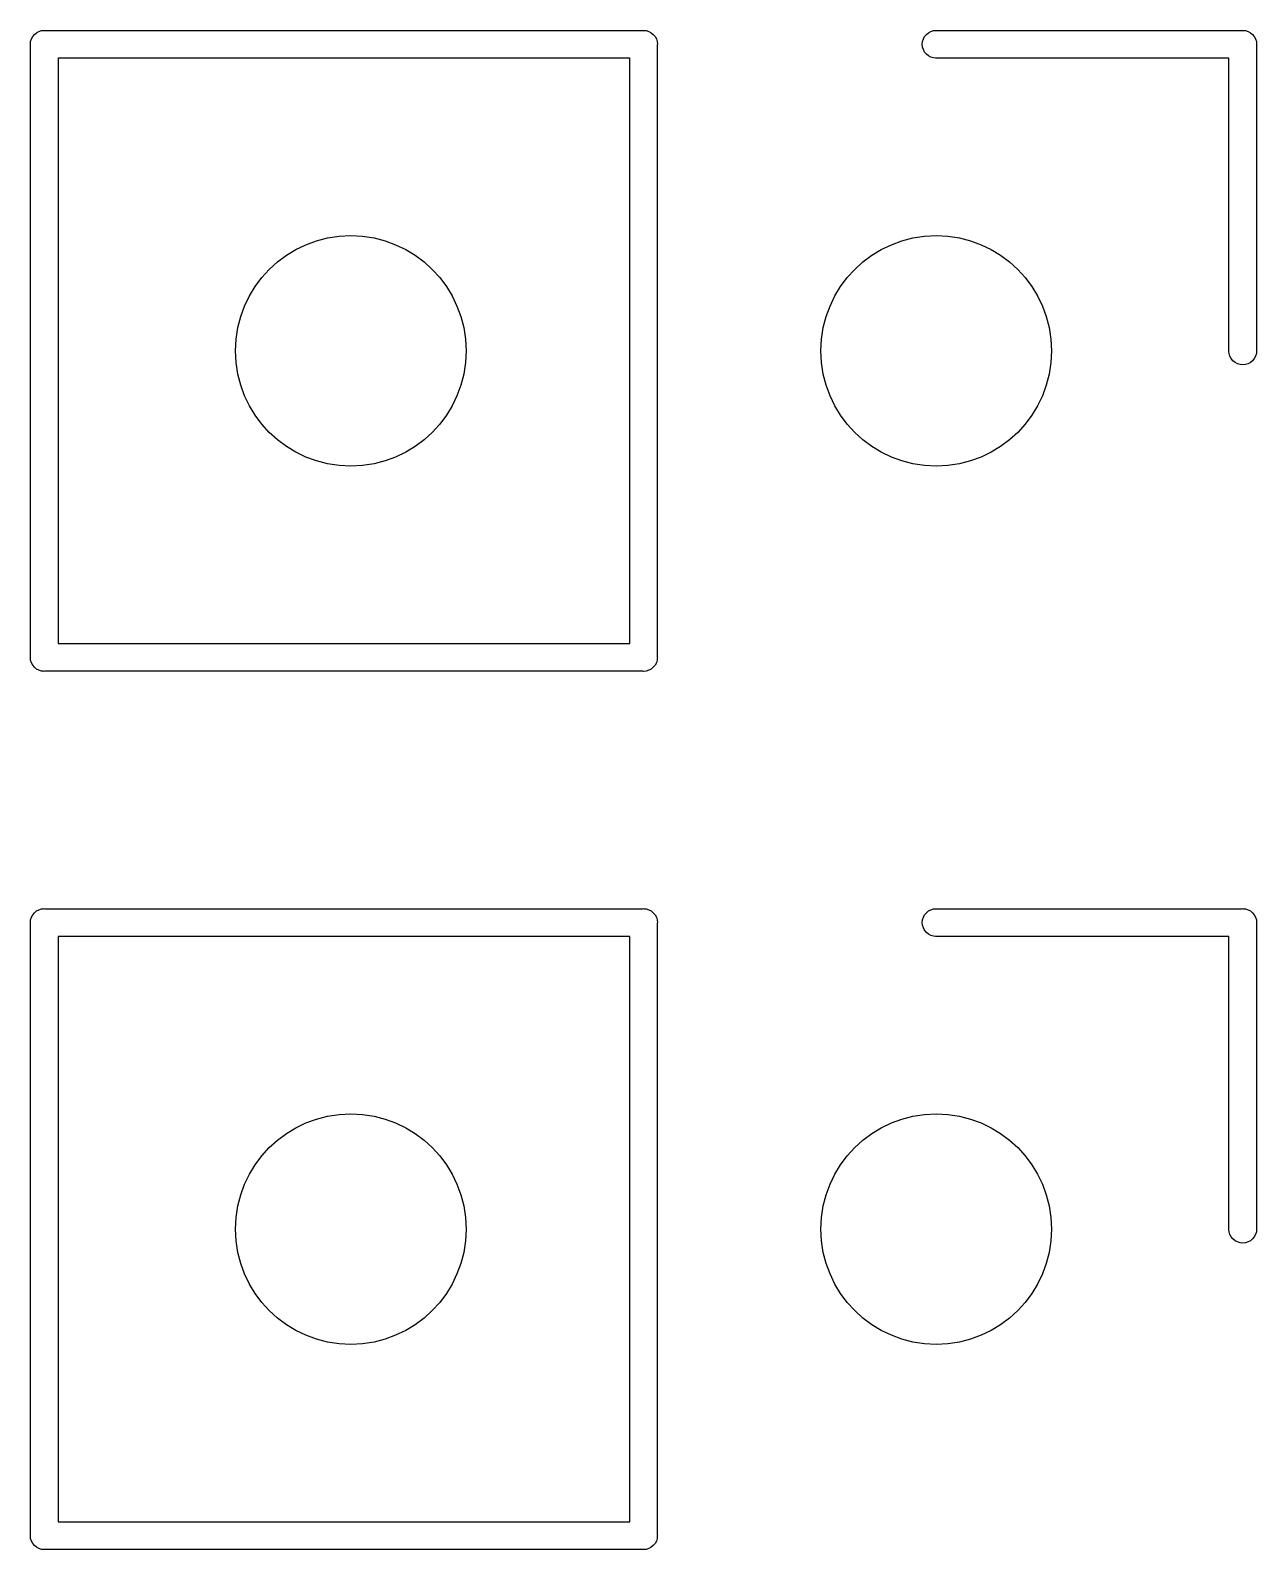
# Model space of a CAD drawing. Extents: x 47 to 146.1, y -90.2 to -39.3.
# Drawn here: x 84.97 to 90.29, y -66.16 to -59.57 of the extents above; entities that cross this region are included whole.
import ezdxf

# ---------------------------------------------------------------- set-up
doc = ezdxf.new("R2010")
doc.units = 0
doc.header["$MEASUREMENT"] = 0
doc.layers.add('BLACK', color=7, linetype='CONTINUOUS')

msp = doc.modelspace()

# ---------------------------------------------------------------- linework, layer by layer
at = {"layer": 'BLACK', "linetype": 'CONTINUOUS'}
for p, q in [((84.9965, -59.5799), (85.0069, -59.5743)), ((85.0069, -59.5743), (85.0182, -59.5709)), ((85.0182, -59.5709), (85.0271, -59.57)), ((85.0271, -59.57), (85.03, -59.5697)), ((85.03, -59.5697), (85.0329, -59.57)), ((85.0329, -59.57), (87.6271, -59.57)), ((87.6271, -59.57), (87.63, -59.5697)), ((87.63, -59.5697), (87.6329, -59.57)), ((87.6329, -59.57), (87.6329, -59.57)), ((87.6329, -59.57), (87.6418, -59.5709)), ((87.6418, -59.5709), (87.6531, -59.5743)), ((87.6531, -59.5743), (87.6635, -59.5799)), ((88.8665, -59.5799), (88.8769, -59.5743)), ((88.8769, -59.5743), (88.8882, -59.5709)), ((88.8882, -59.5709), (88.8971, -59.57)), ((88.8971, -59.57), (90.2271, -59.57)), ((90.2271, -59.57), (90.23, -59.5697)), ((90.23, -59.5697), (90.2329, -59.57)), ((90.2329, -59.57), (90.2329, -59.57)), ((90.2329, -59.57), (90.2418, -59.5709)), ((90.2418, -59.5709), (90.2531, -59.5743)), ((90.2531, -59.5743), (90.2635, -59.5799)), ((84.9697, -59.63), (84.9709, -59.6182)), ((84.97, -59.6329), (84.9697, -59.63)), ((84.97, -62.287), (84.97, -59.6329)), ((84.9709, -59.6182), (84.9743, -59.6069)), ((84.9743, -59.6069), (84.9799, -59.5965)), ((84.9799, -59.5965), (84.9874, -59.5874)), ((84.9874, -59.5874), (84.9965, -59.5799)), ((87.6635, -59.5799), (87.6726, -59.5874)), ((87.6726, -59.5874), (87.6801, -59.5965)), ((87.6801, -59.5965), (87.6857, -59.6069)), ((87.6857, -59.6069), (87.6891, -59.6182)), ((87.6891, -59.6182), (87.6903, -59.63)), ((87.6903, -59.63), (87.69, -59.6329)), ((87.69, -59.6329), (87.69, -62.2871)), ((88.8397, -59.63), (88.8409, -59.6182)), ((88.8409, -59.6418), (88.8397, -59.63)), ((88.8409, -59.6182), (88.8443, -59.6069)), ((88.8443, -59.6531), (88.8409, -59.6418)), ((88.8443, -59.6069), (88.8499, -59.5965)), ((88.8499, -59.5965), (88.8574, -59.5874)), ((88.8574, -59.5874), (88.8665, -59.5799)), ((90.2635, -59.5799), (90.2726, -59.5874)), ((90.2726, -59.5874), (90.2801, -59.5965)), ((90.2801, -59.5965), (90.2857, -59.6069)), ((90.2857, -59.6069), (90.2891, -59.6182)), ((90.2891, -59.6182), (90.2903, -59.63)), ((90.2903, -59.63), (90.29, -59.6329)), ((90.29, -59.6329), (90.29, -60.9629)), ((85.09, -59.69), (85.09, -62.23)), ((87.57, -59.69), (85.09, -59.69)), ((87.57, -62.23), (87.57, -59.69)), ((88.8499, -59.6635), (88.8443, -59.6531)), ((88.8574, -59.6726), (88.8499, -59.6635)), ((88.8665, -59.6801), (88.8574, -59.6726)), ((88.8769, -59.6857), (88.8665, -59.6801)), ((88.8882, -59.6891), (88.8769, -59.6857)), ((88.8971, -59.69), (88.8882, -59.6891)), ((90.17, -59.69), (88.8971, -59.69)), ((90.17, -60.9629), (90.17, -59.69)), ((90.1709, -60.9718), (90.17, -60.9629)), ((90.29, -60.9629), (90.2891, -60.9718)), ((90.1743, -60.9831), (90.1709, -60.9718)), ((90.1799, -60.9935), (90.1743, -60.9831)), ((90.1874, -61.0026), (90.1799, -60.9935)), ((90.1965, -61.0101), (90.1874, -61.0026)), ((90.2069, -61.0157), (90.1965, -61.0101)), ((90.2182, -61.0191), (90.2069, -61.0157)), ((90.23, -61.0203), (90.2182, -61.0191)), ((90.2418, -61.0191), (90.23, -61.0203)), ((90.2531, -61.0157), (90.2418, -61.0191)), ((90.2635, -61.0101), (90.2531, -61.0157)), ((90.2726, -61.0026), (90.2635, -61.0101)), ((90.2801, -60.9935), (90.2726, -61.0026)), ((90.2857, -60.9831), (90.2801, -60.9935)), ((90.2891, -60.9718), (90.2857, -60.9831)), ((85.09, -62.23), (87.57, -62.23)), ((84.9697, -62.29), (84.97, -62.287)), ((84.9709, -62.3018), (84.9697, -62.29)), ((84.9743, -62.3131), (84.9709, -62.3018)), ((84.9799, -62.3235), (84.9743, -62.3131)), ((84.9874, -62.3326), (84.9799, -62.3235)), ((84.9965, -62.3401), (84.9874, -62.3326)), ((85.0069, -62.3457), (84.9965, -62.3401)), ((85.0182, -62.3491), (85.0069, -62.3457)), ((87.6531, -62.3457), (87.6418, -62.3491)), ((87.6635, -62.3401), (87.6531, -62.3457)), ((87.6726, -62.3326), (87.6635, -62.3401)), ((87.6801, -62.3235), (87.6726, -62.3326)), ((87.6857, -62.3131), (87.6801, -62.3235)), ((87.6891, -62.3018), (87.6857, -62.3131)), ((87.69, -62.2929), (87.6891, -62.3018)), ((87.69, -62.2871), (87.6903, -62.29)), ((87.6903, -62.29), (87.69, -62.2929)), ((85.0271, -62.35), (85.0182, -62.3491)), ((85.03, -62.3503), (85.0271, -62.35)), ((85.0271, -62.35), (85.0271, -62.35)), ((85.0329, -62.35), (85.03, -62.3503)), ((87.6271, -62.35), (85.0329, -62.35)), ((87.63, -62.3503), (87.6271, -62.35)), ((87.6418, -62.3491), (87.63, -62.3503)), ((84.9799, -63.4065), (84.9874, -63.3974)), ((84.9874, -63.3974), (84.9965, -63.3899)), ((84.9965, -63.3899), (85.0069, -63.3843)), ((85.0069, -63.3843), (85.0182, -63.3809)), ((85.0182, -63.3809), (85.0271, -63.38)), ((85.0271, -63.38), (85.03, -63.3797)), ((85.03, -63.3797), (85.0329, -63.38)), ((85.0329, -63.38), (87.6271, -63.38)), ((87.6271, -63.38), (87.63, -63.3797)), ((87.63, -63.3797), (87.6329, -63.38)), ((87.6329, -63.38), (87.6329, -63.38)), ((87.6329, -63.38), (87.6418, -63.3809)), ((87.6418, -63.3809), (87.6531, -63.3843)), ((87.6531, -63.3843), (87.6635, -63.3899)), ((87.6635, -63.3899), (87.6726, -63.3974)), ((87.6726, -63.3974), (87.6801, -63.4065)), ((88.8499, -63.4065), (88.8574, -63.3974)), ((88.8574, -63.3974), (88.8665, -63.3899)), ((88.8665, -63.3899), (88.8769, -63.3843)), ((88.8769, -63.3843), (88.8882, -63.3809)), ((88.8882, -63.3809), (88.8971, -63.38)), ((88.8971, -63.38), (90.2271, -63.38)), ((90.2271, -63.38), (90.23, -63.3797)), ((90.23, -63.3797), (90.2329, -63.38)), ((90.2329, -63.38), (90.2329, -63.38)), ((90.2329, -63.38), (90.2418, -63.3809)), ((90.2418, -63.3809), (90.2531, -63.3843)), ((90.2531, -63.3843), (90.2635, -63.3899)), ((90.2635, -63.3899), (90.2726, -63.3974)), ((90.2726, -63.3974), (90.2801, -63.4065)), ((84.9697, -63.44), (84.9709, -63.4282)), ((84.97, -63.4429), (84.9697, -63.44)), ((84.97, -66.097), (84.97, -63.4429)), ((84.9709, -63.4282), (84.9743, -63.4169)), ((84.9743, -63.4169), (84.9799, -63.4065)), ((87.6801, -63.4065), (87.6857, -63.4169)), ((87.6857, -63.4169), (87.6891, -63.4282)), ((87.6891, -63.4282), (87.6903, -63.44)), ((87.6903, -63.44), (87.69, -63.4429)), ((87.69, -63.4429), (87.69, -66.0971)), ((88.8397, -63.44), (88.8409, -63.4282)), ((88.8409, -63.4518), (88.8397, -63.44)), ((88.8409, -63.4282), (88.8443, -63.4169)), ((88.8443, -63.4631), (88.8409, -63.4518)), ((88.8443, -63.4169), (88.8499, -63.4065)), ((88.8499, -63.4735), (88.8443, -63.4631)), ((90.2801, -63.4065), (90.2857, -63.4169)), ((90.2857, -63.4169), (90.2891, -63.4282)), ((90.2891, -63.4282), (90.2903, -63.44)), ((90.2903, -63.44), (90.29, -63.4429)), ((90.29, -63.4429), (90.29, -64.7729)), ((85.09, -63.5), (85.09, -66.04)), ((87.57, -63.5), (85.09, -63.5)), ((87.57, -66.04), (87.57, -63.5)), ((88.8574, -63.4826), (88.8499, -63.4735)), ((88.8665, -63.4901), (88.8574, -63.4826)), ((88.8769, -63.4957), (88.8665, -63.4901)), ((88.8882, -63.4991), (88.8769, -63.4957)), ((88.8971, -63.5), (88.8882, -63.4991)), ((90.17, -63.5), (88.8971, -63.5)), ((90.17, -64.7729), (90.17, -63.5)), ((90.1709, -64.7818), (90.17, -64.7729)), ((90.1743, -64.7931), (90.1709, -64.7818)), ((90.2891, -64.7818), (90.2857, -64.7931)), ((90.29, -64.7729), (90.2891, -64.7818)), ((90.1799, -64.8035), (90.1743, -64.7931)), ((90.1874, -64.8126), (90.1799, -64.8035)), ((90.1965, -64.8201), (90.1874, -64.8126)), ((90.2069, -64.8257), (90.1965, -64.8201)), ((90.2182, -64.8291), (90.2069, -64.8257)), ((90.23, -64.8303), (90.2182, -64.8291)), ((90.2418, -64.8291), (90.23, -64.8303)), ((90.2531, -64.8257), (90.2418, -64.8291)), ((90.2635, -64.8201), (90.2531, -64.8257)), ((90.2726, -64.8126), (90.2635, -64.8201)), ((90.2801, -64.8035), (90.2726, -64.8126)), ((90.2857, -64.7931), (90.2801, -64.8035)), ((84.9697, -66.1), (84.97, -66.097)), ((84.9709, -66.1118), (84.9697, -66.1)), ((85.09, -66.04), (87.57, -66.04)), ((87.69, -66.1029), (87.6891, -66.1118)), ((87.69, -66.0971), (87.6903, -66.1)), ((87.6903, -66.1), (87.69, -66.1029)), ((84.9743, -66.1231), (84.9709, -66.1118)), ((84.9799, -66.1335), (84.9743, -66.1231)), ((84.9874, -66.1426), (84.9799, -66.1335)), ((84.9965, -66.1501), (84.9874, -66.1426)), ((85.0069, -66.1557), (84.9965, -66.1501)), ((85.0182, -66.1591), (85.0069, -66.1557)), ((85.0271, -66.16), (85.0182, -66.1591)), ((85.03, -66.1603), (85.0271, -66.16)), ((85.0271, -66.16), (85.0271, -66.16)), ((85.0329, -66.16), (85.03, -66.1603)), ((87.6271, -66.16), (85.0329, -66.16)), ((87.63, -66.1603), (87.6271, -66.16)), ((87.6418, -66.1591), (87.63, -66.1603)), ((87.6531, -66.1557), (87.6418, -66.1591)), ((87.6635, -66.1501), (87.6531, -66.1557)), ((87.6726, -66.1426), (87.6635, -66.1501)), ((87.6801, -66.1335), (87.6726, -66.1426)), ((87.6857, -66.1231), (87.6801, -66.1335)), ((87.6891, -66.1118), (87.6857, -66.1231))]:
    msp.add_line(p, q, dxfattribs=at)
at = {"layer": 'BLACK'}
for centre in [(86.36, -60.96), (86.36, -60.96), (88.9, -60.96), (88.9, -60.96), (86.36, -64.77), (86.36, -64.77), (88.9, -64.77), (88.9, -64.77)]:
    msp.add_circle(centre, 0.5, dxfattribs=at)

doc.saveas('drawing.dxf')
